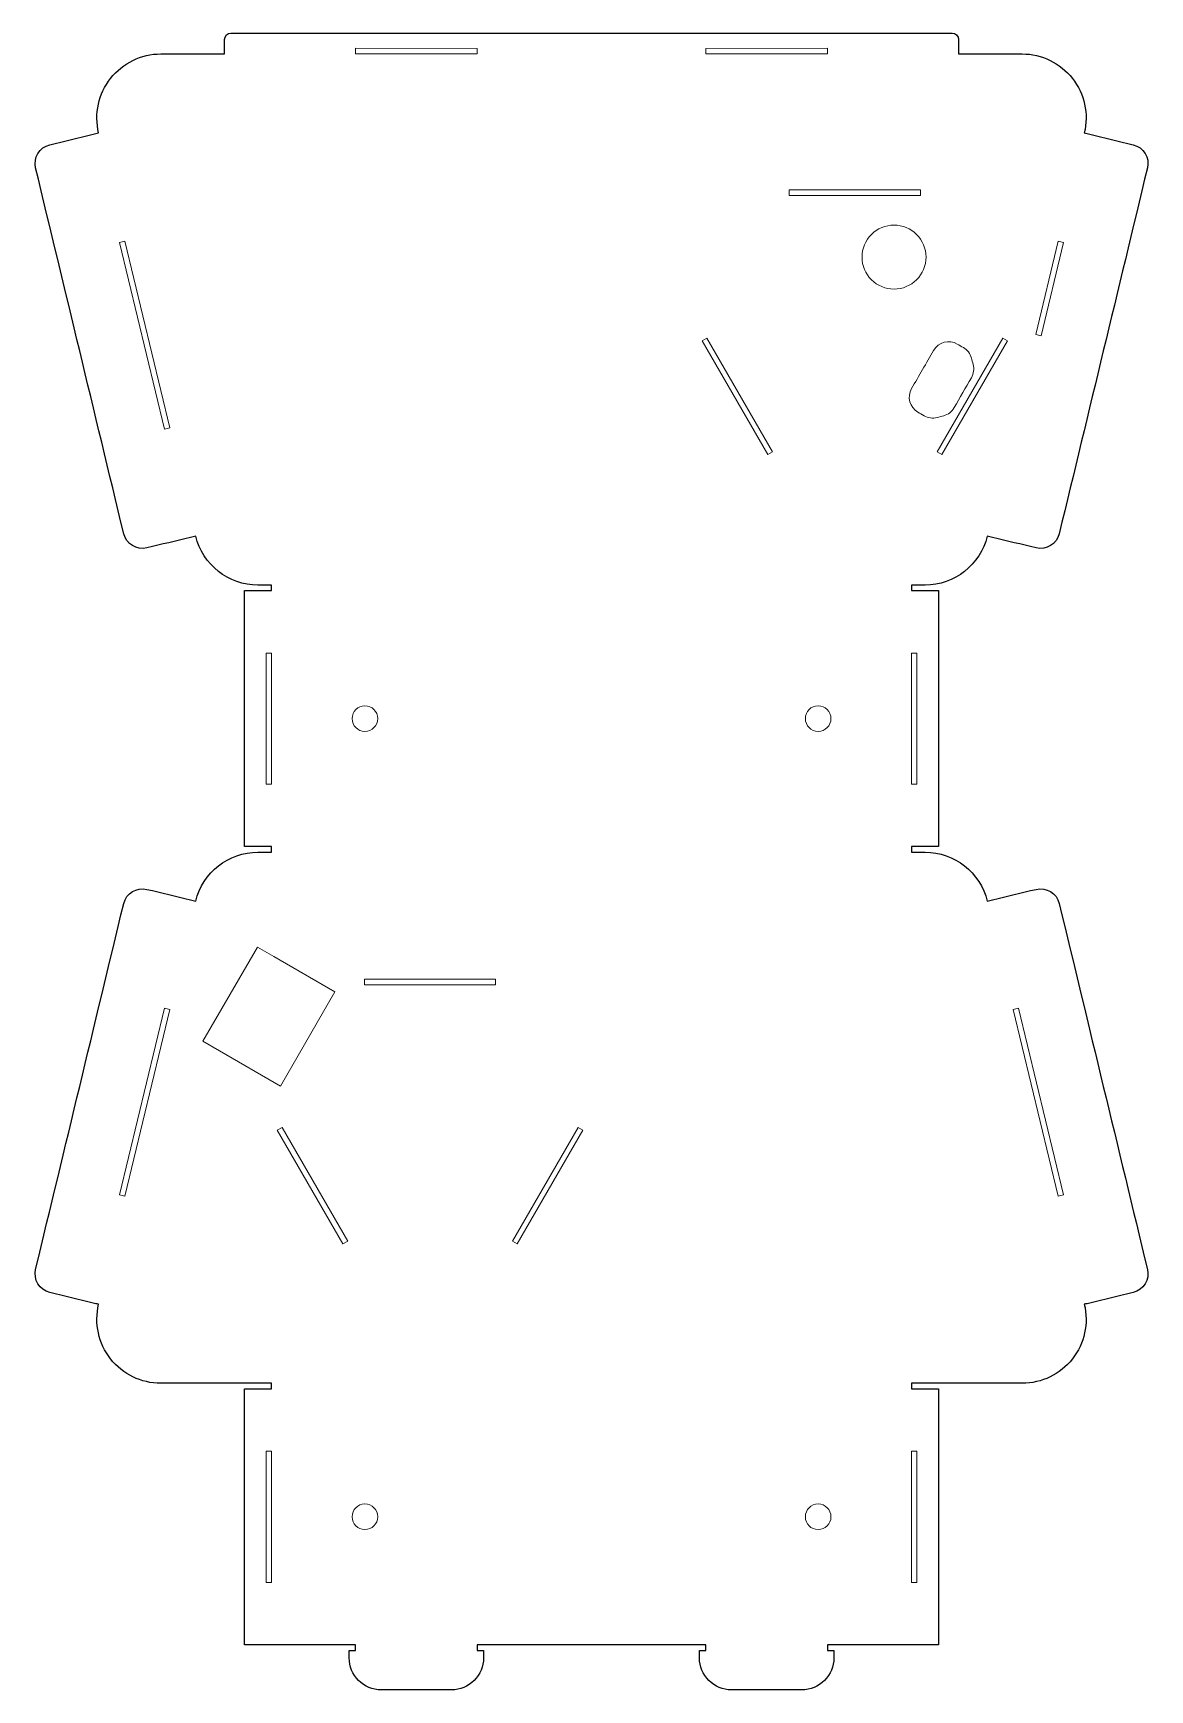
# Model space of a CAD drawing. Header units: millimetres. Extents: x 119 to 294, y 44 to 302.
import ezdxf

# ---------------------------------------------------------------- set-up
doc = ezdxf.new("R2010")
doc.units = ezdxf.units.MM
doc.header["$MEASUREMENT"] = 0
doc.layers.add('Cutting', color=7, linetype='Continuous')

msp = doc.modelspace()

# ---------------------------------------------------------------- hatches: boundary and pattern name
at = {"layer": 'Cutting'}
h = msp.add_hatch(color=0, dxfattribs=at)
edge = h.paths.add_edge_path()
edge.add_spline(control_points=[(152.83, 190.78), (152.84, 190.79), (152.86, 190.8), (152.88, 190.81), (152.88, 190.81), (152.88, 190.81), (152.88, 190.81), (152.86, 190.8), (152.84, 190.79), (152.82, 190.78), (152.82, 190.78), (152.81, 190.77), (152.81, 190.77), (152.81, 190.77), (152.81, 190.77), (152.81, 190.77), (152.81, 190.77), (152.82, 190.77), (152.83, 190.78), (152.83, 190.78), (152.83, 190.78), (152.83, 190.78)], knot_values=[0, 0, 0, 0, 0.142857, 0.142857, 0.142857, 0.285714, 0.285714, 0.285714, 0.428571, 0.428571, 0.428571, 0.571429, 0.571429, 0.571429, 0.714286, 0.714286, 0.714286, 0.857143, 0.857143, 0.857143, 1, 1, 1, 1], degree=3, periodic=0)
at = {"layer": 'Cutting', "true_color": 0x3abfc9}
h = msp.add_hatch(color=133, dxfattribs=at)
edge = h.paths.add_edge_path()
edge.add_spline(control_points=[(259.7, 163.09), (259.69, 163.08), (259.68, 163.07), (259.65, 163.06), (259.65, 163.06), (259.65, 163.06), (259.65, 163.06), (259.67, 163.07), (259.69, 163.08), (259.72, 163.09), (259.72, 163.09), (259.72, 163.1), (259.72, 163.1), (259.72, 163.1), (259.72, 163.1), (259.72, 163.1), (259.72, 163.1), (259.71, 163.1), (259.7, 163.09), (259.7, 163.09), (259.7, 163.09), (259.7, 163.09)], knot_values=[0, 0, 0, 0, 0.142857, 0.142857, 0.142857, 0.285714, 0.285714, 0.285714, 0.428571, 0.428571, 0.428571, 0.571429, 0.571429, 0.571429, 0.714286, 0.714286, 0.714286, 0.857143, 0.857143, 0.857143, 1, 1, 1, 1], degree=3, periodic=0)
h = msp.add_hatch(color=133, dxfattribs=at)
edge = h.paths.add_edge_path()
edge.add_spline(control_points=[(265.81, 152.36), (265.81, 152.36), (265.81, 152.35), (265.81, 152.35), (265.81, 152.36), (265.81, 152.36), (265.81, 152.36), (265.81, 152.36), (265.81, 152.36), (265.81, 152.36)], knot_values=[0, 0, 0, 0, 0.333333, 0.333333, 0.333333, 0.666667, 0.666667, 0.666667, 1, 1, 1, 1], degree=3, periodic=0)

# ---------------------------------------------------------------- linework, layer by layer
at = {"layer": 'Cutting', "color": 0}
msp.add_open_spline([(154.14, 174.44), (149.52, 174.44), (145.5, 171.27), (144.42, 166.78), (144.14, 166.85), (143.86, 166.91), (143.58, 166.98), (141.32, 167.53), (139.05, 168.07), (136.78, 168.62), (135.17, 169.01), (133.55, 168.02), (133.16, 166.41), (128.57, 147.35), (123.98, 128.29), (119.39, 109.24), (119, 107.63), (119.99, 106.01), (121.6, 105.62), (123.87, 105.07), (126.14, 104.53), (128.4, 103.98), (128.68, 103.91), (128.96, 103.85), (129.24, 103.78), (128.52, 100.8), (129.21, 97.66), (131.11, 95.25), (133, 92.84), (135.9, 91.44), (138.96, 91.44), (144.73, 91.44), (150.5, 91.44), (156.27, 91.44), (156.27, 91.15), (156.27, 90.86), (156.27, 90.58), (154.85, 90.58), (153.43, 90.58), (152.01, 90.58), (152.01, 77.24), (152.01, 63.91), (152.01, 50.58), (153.43, 50.58), (154.85, 50.58), (156.27, 50.58), (160.64, 50.58), (165.02, 50.58), (169.4, 50.58), (169.4, 50.29), (169.4, 50), (169.4, 49.71), (169.06, 49.71), (168.73, 49.71), (168.4, 49.71), (168.4, 49.32), (168.4, 48.93), (168.4, 48.54), (168.4, 47.21), (168.92, 45.94), (169.86, 45), (170.8, 44.06), (172.07, 43.54), (173.4, 43.54), (177.06, 43.54), (180.73, 43.54), (184.4, 43.54), (185.72, 43.54), (186.99, 44.06), (187.93, 45), (188.87, 45.94), (189.4, 47.21), (189.4, 48.54), (189.4, 48.93), (189.4, 49.32), (189.4, 49.71), (189.06, 49.71), (188.73, 49.71), (188.4, 49.71), (188.4, 50), (188.4, 50.29), (188.4, 50.58), (200.31, 50.58), (212.22, 50.58), (224.14, 50.58), (224.14, 50.29), (224.14, 50), (224.14, 49.71), (223.8, 49.71), (223.47, 49.71), (223.14, 49.71), (223.14, 49.32), (223.14, 48.93), (223.14, 48.54), (223.14, 47.21), (223.66, 45.94), (224.6, 45), (225.54, 44.06), (226.81, 43.54), (228.14, 43.54), (231.8, 43.54), (235.47, 43.54), (239.14, 43.54), (240.46, 43.54), (241.73, 44.06), (242.67, 45), (243.61, 45.94), (244.14, 47.21), (244.14, 48.54), (244.14, 48.93), (244.14, 49.32), (244.14, 49.71), (243.8, 49.71), (243.47, 49.71), (243.14, 49.71), (243.14, 50), (243.14, 50.29), (243.14, 50.58), (247.51, 50.58), (251.89, 50.58), (256.27, 50.58), (257.68, 50.58), (259.1, 50.58), (260.52, 50.58), (260.52, 63.91), (260.52, 77.24), (260.52, 90.58), (259.1, 90.58), (257.68, 90.58), (256.27, 90.58), (256.27, 90.86), (256.27, 91.15), (256.27, 91.44), (262.03, 91.44), (267.8, 91.44), (273.57, 91.44), (276.63, 91.44), (279.53, 92.84), (281.43, 95.25), (283.32, 97.66), (284.01, 100.8), (283.29, 103.78), (283.57, 103.85), (283.85, 103.91), (284.13, 103.98), (286.4, 104.53), (288.66, 105.07), (290.93, 105.62), (292.54, 106.01), (293.54, 107.63), (293.15, 109.24), (288.56, 128.29), (283.96, 147.35), (279.37, 166.41), (278.98, 168.02), (277.36, 169.01), (275.75, 168.62), (273.48, 168.07), (271.22, 167.53), (268.95, 166.98), (268.67, 166.91), (268.39, 166.85), (268.11, 166.78), (267.03, 171.27), (263.01, 174.44), (258.39, 174.44), (257.68, 174.44), (256.97, 174.44), (256.27, 174.44), (256.27, 174.72), (256.27, 175.01), (256.27, 175.3), (257.68, 175.3), (259.1, 175.3), (260.52, 175.3), (260.52, 188.63), (260.52, 201.96), (260.52, 215.3), (259.1, 215.3), (257.68, 215.3), (256.27, 215.3), (256.27, 215.58), (256.27, 215.87), (256.27, 216.16), (256.97, 216.16), (257.68, 216.16), (258.39, 216.16), (263.01, 216.16), (267.03, 219.32), (268.11, 223.81), (268.39, 223.75), (268.67, 223.68), (268.95, 223.61), (271.22, 223.06), (273.48, 222.52), (275.75, 221.97), (277.36, 221.58), (278.98, 222.57), (279.37, 224.19), (283.96, 243.24), (288.56, 262.3), (293.15, 281.35), (293.54, 282.96), (292.54, 284.58), (290.93, 284.97), (288.66, 285.52), (286.4, 286.06), (284.13, 286.61), (283.85, 286.68), (283.57, 286.75), (283.29, 286.81), (284.01, 289.79), (283.32, 292.94), (281.43, 295.34), (279.53, 297.75), (276.63, 299.16), (273.57, 299.16), (270.26, 299.16), (266.94, 299.16), (263.63, 299.16), (263.63, 299.91), (263.63, 300.66), (263.63, 301.41), (263.63, 301.96), (263.18, 302.41), (262.63, 302.41), (225.05, 302.41), (187.48, 302.41), (149.91, 302.41), (149.35, 302.41), (148.91, 301.96), (148.91, 301.41), (148.91, 300.66), (148.91, 299.91), (148.91, 299.16), (145.59, 299.16), (142.28, 299.16), (138.96, 299.16), (135.9, 299.16), (133, 297.75), (131.11, 295.34), (129.21, 292.94), (128.52, 289.79), (129.24, 286.81), (128.96, 286.75), (128.68, 286.68), (128.4, 286.61), (126.14, 286.06), (123.87, 285.52), (121.6, 284.97), (119.99, 284.58), (119, 282.96), (119.39, 281.35), (123.98, 262.3), (128.57, 243.24), (133.16, 224.19), (133.55, 222.57), (135.17, 221.58), (136.78, 221.97), (139.05, 222.52), (141.32, 223.06), (143.58, 223.61), (143.86, 223.68), (144.14, 223.75), (144.42, 223.81), (145.5, 219.32), (149.52, 216.16), (154.14, 216.16), (154.85, 216.16), (155.56, 216.16), (156.27, 216.16), (156.27, 215.87), (156.27, 215.58), (156.27, 215.3), (154.85, 215.3), (153.43, 215.3), (152.01, 215.3), (152.01, 201.96), (152.01, 188.63), (152.01, 175.3), (153.43, 175.3), (154.85, 175.3), (156.27, 175.3), (156.27, 175.01), (156.27, 174.72), (156.27, 174.44), (155.56, 174.44), (154.85, 174.44), (154.14, 174.44)], degree=3, knots=[0, 0, 0, 0, 0.010417, 0.010417, 0.010417, 0.020833, 0.020833, 0.020833, 0.03125, 0.03125, 0.03125, 0.041667, 0.041667, 0.041667, 0.052083, 0.052083, 0.052083, 0.0625, 0.0625, 0.0625, 0.072917, 0.072917, 0.072917, 0.083333, 0.083333, 0.083333, 0.09375, 0.09375, 0.09375, 0.104167, 0.104167, 0.104167, 0.114583, 0.114583, 0.114583, 0.125, 0.125, 0.125, 0.135417, 0.135417, 0.135417, 0.145833, 0.145833, 0.145833, 0.15625, 0.15625, 0.15625, 0.166667, 0.166667, 0.166667, 0.177083, 0.177083, 0.177083, 0.1875, 0.1875, 0.1875, 0.197917, 0.197917, 0.197917, 0.208333, 0.208333, 0.208333, 0.21875, 0.21875, 0.21875, 0.229167, 0.229167, 0.229167, 0.239583, 0.239583, 0.239583, 0.25, 0.25, 0.25, 0.260417, 0.260417, 0.260417, 0.270833, 0.270833, 0.270833, 0.28125, 0.28125, 0.28125, 0.291667, 0.291667, 0.291667, 0.302083, 0.302083, 0.302083, 0.3125, 0.3125, 0.3125, 0.322917, 0.322917, 0.322917, 0.333333, 0.333333, 0.333333, 0.34375, 0.34375, 0.34375, 0.354167, 0.354167, 0.354167, 0.364583, 0.364583, 0.364583, 0.375, 0.375, 0.375, 0.385417, 0.385417, 0.385417, 0.395833, 0.395833, 0.395833, 0.40625, 0.40625, 0.40625, 0.416667, 0.416667, 0.416667, 0.427083, 0.427083, 0.427083, 0.4375, 0.4375, 0.4375, 0.447917, 0.447917, 0.447917, 0.458333, 0.458333, 0.458333, 0.46875, 0.46875, 0.46875, 0.479167, 0.479167, 0.479167, 0.489583, 0.489583, 0.489583, 0.5, 0.5, 0.5, 0.510417, 0.510417, 0.510417, 0.520833, 0.520833, 0.520833, 0.53125, 0.53125, 0.53125, 0.541667, 0.541667, 0.541667, 0.552083, 0.552083, 0.552083, 0.5625, 0.5625, 0.5625, 0.572917, 0.572917, 0.572917, 0.583333, 0.583333, 0.583333, 0.59375, 0.59375, 0.59375, 0.604167, 0.604167, 0.604167, 0.614583, 0.614583, 0.614583, 0.625, 0.625, 0.625, 0.635417, 0.635417, 0.635417, 0.645833, 0.645833, 0.645833, 0.65625, 0.65625, 0.65625, 0.666667, 0.666667, 0.666667, 0.677083, 0.677083, 0.677083, 0.6875, 0.6875, 0.6875, 0.697917, 0.697917, 0.697917, 0.708333, 0.708333, 0.708333, 0.71875, 0.71875, 0.71875, 0.729167, 0.729167, 0.729167, 0.739583, 0.739583, 0.739583, 0.75, 0.75, 0.75, 0.760417, 0.760417, 0.760417, 0.770833, 0.770833, 0.770833, 0.78125, 0.78125, 0.78125, 0.791667, 0.791667, 0.791667, 0.802083, 0.802083, 0.802083, 0.8125, 0.8125, 0.8125, 0.822917, 0.822917, 0.822917, 0.833333, 0.833333, 0.833333, 0.84375, 0.84375, 0.84375, 0.854167, 0.854167, 0.854167, 0.864583, 0.864583, 0.864583, 0.875, 0.875, 0.875, 0.885417, 0.885417, 0.885417, 0.895833, 0.895833, 0.895833, 0.90625, 0.90625, 0.90625, 0.916667, 0.916667, 0.916667, 0.927083, 0.927083, 0.927083, 0.9375, 0.9375, 0.9375, 0.947917, 0.947917, 0.947917, 0.958333, 0.958333, 0.958333, 0.96875, 0.96875, 0.96875, 0.979167, 0.979167, 0.979167, 0.989583, 0.989583, 0.989583, 1, 1, 1, 1], dxfattribs=at)
at = {"layer": 'Cutting', "color": 0, "lineweight": 9}
for points, knots in [([(169.4, 299.16), (169.4, 299.16), (188.4, 299.16), (188.4, 299.16), (188.4, 299.16), (188.4, 300.02), (188.4, 300.02), (188.4, 300.02), (169.4, 300.04), (169.4, 300.04), (169.4, 300.04), (169.4, 299.16), (169.4, 299.16)], [0, 0, 0, 0, 0.25, 0.25, 0.25, 0.5, 0.5, 0.5, 0.75, 0.75, 0.75, 1, 1, 1, 1]), ([(243.14, 299.16), (243.14, 299.16), (224.14, 299.16), (224.14, 299.16), (224.14, 299.16), (224.13, 300.02), (224.13, 300.02), (224.13, 300.02), (243.13, 300.04), (243.13, 300.04), (243.13, 300.04), (243.14, 299.16), (243.14, 299.16)], [0, 0, 0, 0, 0.25, 0.25, 0.25, 0.5, 0.5, 0.5, 0.75, 0.75, 0.75, 1, 1, 1, 1]), ([(257.67, 277.9), (257.67, 277.9), (237.17, 277.9), (237.17, 277.9), (237.17, 277.9), (237.17, 277.04), (237.17, 277.04), (237.17, 277.04), (257.67, 277.04), (257.67, 277.04), (257.67, 277.04), (257.67, 277.9), (257.67, 277.9)], [0, 0, 0, 0, 0.25, 0.25, 0.25, 0.5, 0.5, 0.5, 0.75, 0.75, 0.75, 1, 1, 1, 1]), ([(253.55, 262.41), (254.88, 262.41), (256.14, 262.94), (257.08, 263.88), (258.02, 264.81), (258.55, 266.08), (258.55, 267.41), (258.55, 268.74), (258.02, 270.01), (257.08, 270.95), (256.14, 271.89), (254.88, 272.41), (253.55, 272.41), (252.22, 272.41), (250.95, 271.89), (250.01, 270.95), (249.07, 270.01), (248.55, 268.74), (248.55, 267.41), (248.55, 266.08), (249.07, 264.81), (250.01, 263.88), (250.95, 262.94), (252.22, 262.41), (253.55, 262.41)], [0, 0, 0, 0, 0.125, 0.125, 0.125, 0.25, 0.25, 0.25, 0.375, 0.375, 0.375, 0.5, 0.5, 0.5, 0.625, 0.625, 0.625, 0.75, 0.75, 0.75, 0.875, 0.875, 0.875, 1, 1, 1, 1]), ([(133.32, 269.9), (133.32, 269.9), (132.48, 269.69), (132.48, 269.69), (132.48, 269.69), (139.51, 240.53), (139.51, 240.53), (139.51, 240.53), (140.34, 240.73), (140.34, 240.73), (140.34, 240.73), (133.32, 269.9), (133.32, 269.9)], [0, 0, 0, 0, 0.25, 0.25, 0.25, 0.5, 0.5, 0.5, 0.75, 0.75, 0.75, 1, 1, 1, 1]), ([(279.22, 269.9), (279.22, 269.9), (280.05, 269.7), (280.05, 269.7), (280.05, 269.7), (276.56, 255.11), (276.56, 255.11), (276.56, 255.11), (275.72, 255.31), (275.72, 255.31), (275.72, 255.31), (279.22, 269.9), (279.22, 269.9)], [0, 0, 0, 0, 0.25, 0.25, 0.25, 0.5, 0.5, 0.5, 0.75, 0.75, 0.75, 1, 1, 1, 1]), ([(223.55, 254.31), (223.55, 254.31), (233.8, 236.55), (233.8, 236.55), (233.8, 236.55), (234.54, 236.98), (234.54, 236.98), (234.54, 236.98), (224.29, 254.74), (224.29, 254.74), (224.29, 254.74), (223.55, 254.31), (223.55, 254.31)], [0, 0, 0, 0, 0.25, 0.25, 0.25, 0.5, 0.5, 0.5, 0.75, 0.75, 0.75, 1, 1, 1, 1]), ([(263.43, 253.83), (262.14, 254.57), (260.49, 254.13), (259.74, 252.84), (258.59, 250.85), (257.44, 248.86), (256.29, 246.86), (255.55, 245.57), (255.99, 243.92), (257.28, 243.18), (257.6, 242.99), (257.92, 242.81), (258.24, 242.62), (258.86, 242.27), (259.59, 242.17), (260.28, 242.35), (260.62, 242.45), (260.97, 242.54), (261.31, 242.63), (262, 242.81), (262.59, 243.27), (262.95, 243.89), (263.85, 245.45), (264.75, 247.01), (265.65, 248.57), (266.01, 249.19), (266.1, 249.92), (265.92, 250.62), (265.83, 250.96), (265.73, 251.3), (265.64, 251.64), (265.46, 252.33), (265.01, 252.92), (264.39, 253.28), (264.07, 253.46), (263.75, 253.64), (263.43, 253.83)], [0, 0, 0, 0, 0.083333, 0.083333, 0.083333, 0.166667, 0.166667, 0.166667, 0.25, 0.25, 0.25, 0.333333, 0.333333, 0.333333, 0.416667, 0.416667, 0.416667, 0.5, 0.5, 0.5, 0.583333, 0.583333, 0.583333, 0.666667, 0.666667, 0.666667, 0.75, 0.75, 0.75, 0.833333, 0.833333, 0.833333, 0.916667, 0.916667, 0.916667, 1, 1, 1, 1]), ([(261.04, 236.55), (261.04, 236.55), (271.29, 254.31), (271.29, 254.31), (271.29, 254.31), (270.54, 254.74), (270.54, 254.74), (270.54, 254.74), (260.29, 236.98), (260.29, 236.98), (260.29, 236.98), (261.04, 236.55), (261.04, 236.55)], [0, 0, 0, 0, 0.25, 0.25, 0.25, 0.5, 0.5, 0.5, 0.75, 0.75, 0.75, 1, 1, 1, 1]), ([(155.41, 205.55), (155.41, 205.55), (155.41, 185.05), (155.41, 185.05), (155.41, 185.05), (156.27, 185.05), (156.27, 185.05), (156.27, 185.05), (156.27, 205.55), (156.27, 205.55), (156.27, 205.55), (155.41, 205.55), (155.41, 205.55)], [0, 0, 0, 0, 0.25, 0.25, 0.25, 0.5, 0.5, 0.5, 0.75, 0.75, 0.75, 1, 1, 1, 1]), ([(257.13, 205.55), (257.13, 205.55), (257.13, 185.05), (257.13, 185.05), (257.13, 185.05), (256.27, 185.05), (256.27, 185.05), (256.27, 185.05), (256.27, 205.55), (256.27, 205.55), (256.27, 205.55), (257.13, 205.55), (257.13, 205.55)], [0, 0, 0, 0, 0.25, 0.25, 0.25, 0.5, 0.5, 0.5, 0.75, 0.75, 0.75, 1, 1, 1, 1]), ([(168.85, 195.3), (168.85, 196.4), (169.74, 197.3), (170.85, 197.3), (171.95, 197.3), (172.85, 196.4), (172.85, 195.3), (172.85, 194.19), (171.95, 193.3), (170.85, 193.3), (169.74, 193.3), (168.85, 194.19), (168.85, 195.3)], [0, 0, 0, 0, 0.25, 0.25, 0.25, 0.5, 0.5, 0.5, 0.75, 0.75, 0.75, 1, 1, 1, 1]), ([(243.69, 195.3), (243.69, 196.4), (242.79, 197.3), (241.69, 197.3), (240.58, 197.3), (239.69, 196.4), (239.69, 195.3), (239.69, 194.19), (240.58, 193.3), (241.69, 193.3), (242.79, 193.3), (243.69, 194.19), (243.69, 195.3)], [0, 0, 0, 0, 0.25, 0.25, 0.25, 0.5, 0.5, 0.5, 0.75, 0.75, 0.75, 1, 1, 1, 1]), ([(154.04, 159.61), (154.04, 159.61), (145.53, 144.89), (145.53, 144.89), (145.53, 144.89), (148.13, 143.4), (148.13, 143.4), (148.13, 143.4), (157.65, 137.89), (157.65, 137.89), (157.65, 137.89), (166.16, 152.61), (166.16, 152.61), (166.16, 152.61), (156.64, 158.11), (156.64, 158.11), (156.64, 158.11), (154.04, 159.61), (154.04, 159.61)], [0, 0, 0, 0, 0.166667, 0.166667, 0.166667, 0.333333, 0.333333, 0.333333, 0.5, 0.5, 0.5, 0.666667, 0.666667, 0.666667, 0.833333, 0.833333, 0.833333, 1, 1, 1, 1]), ([(191.28, 154.58), (191.28, 154.58), (170.78, 154.58), (170.78, 154.58), (170.78, 154.58), (170.78, 153.72), (170.78, 153.72), (170.78, 153.72), (191.28, 153.72), (191.28, 153.72), (191.28, 153.72), (191.28, 154.58), (191.28, 154.58)], [0, 0, 0, 0, 0.25, 0.25, 0.25, 0.5, 0.5, 0.5, 0.75, 0.75, 0.75, 1, 1, 1, 1]), ([(133.32, 120.7), (133.32, 120.7), (132.48, 120.9), (132.48, 120.9), (132.48, 120.9), (139.51, 150.06), (139.51, 150.06), (139.51, 150.06), (140.34, 149.86), (140.34, 149.86), (140.34, 149.86), (133.32, 120.7), (133.32, 120.7)], [0, 0, 0, 0, 0.25, 0.25, 0.25, 0.5, 0.5, 0.5, 0.75, 0.75, 0.75, 1, 1, 1, 1]), ([(279.22, 120.7), (279.22, 120.7), (280.05, 120.9), (280.05, 120.9), (280.05, 120.9), (273.02, 150.06), (273.02, 150.06), (273.02, 150.06), (272.19, 149.86), (272.19, 149.86), (272.19, 149.86), (279.22, 120.7), (279.22, 120.7)], [0, 0, 0, 0, 0.25, 0.25, 0.25, 0.5, 0.5, 0.5, 0.75, 0.75, 0.75, 1, 1, 1, 1]), ([(157.16, 130.99), (157.16, 130.99), (167.41, 113.24), (167.41, 113.24), (167.41, 113.24), (168.16, 113.67), (168.16, 113.67), (168.16, 113.67), (157.91, 131.42), (157.91, 131.42), (157.91, 131.42), (157.16, 130.99), (157.16, 130.99)], [0, 0, 0, 0, 0.25, 0.25, 0.25, 0.5, 0.5, 0.5, 0.75, 0.75, 0.75, 1, 1, 1, 1]), ([(194.65, 113.24), (194.65, 113.24), (204.9, 130.99), (204.9, 130.99), (204.9, 130.99), (204.16, 131.42), (204.16, 131.42), (204.16, 131.42), (193.91, 113.67), (193.91, 113.67), (193.91, 113.67), (194.65, 113.24), (194.65, 113.24)], [0, 0, 0, 0, 0.25, 0.25, 0.25, 0.5, 0.5, 0.5, 0.75, 0.75, 0.75, 1, 1, 1, 1]), ([(155.41, 80.83), (155.41, 80.83), (155.41, 60.33), (155.41, 60.33), (155.41, 60.33), (156.27, 60.33), (156.27, 60.33), (156.27, 60.33), (156.27, 80.83), (156.27, 80.83), (156.27, 80.83), (155.41, 80.83), (155.41, 80.83)], [0, 0, 0, 0, 0.25, 0.25, 0.25, 0.5, 0.5, 0.5, 0.75, 0.75, 0.75, 1, 1, 1, 1]), ([(257.13, 80.83), (257.13, 80.83), (257.13, 60.33), (257.13, 60.33), (257.13, 60.33), (256.27, 60.33), (256.27, 60.33), (256.27, 60.33), (256.27, 80.83), (256.27, 80.83), (256.27, 80.83), (257.13, 80.83), (257.13, 80.83)], [0, 0, 0, 0, 0.25, 0.25, 0.25, 0.5, 0.5, 0.5, 0.75, 0.75, 0.75, 1, 1, 1, 1]), ([(168.85, 70.58), (168.85, 71.68), (169.74, 72.58), (170.85, 72.58), (171.95, 72.58), (172.85, 71.68), (172.85, 70.58), (172.85, 69.47), (171.95, 68.58), (170.85, 68.58), (169.74, 68.58), (168.85, 69.47), (168.85, 70.58)], [0, 0, 0, 0, 0.25, 0.25, 0.25, 0.5, 0.5, 0.5, 0.75, 0.75, 0.75, 1, 1, 1, 1]), ([(243.69, 70.58), (243.69, 71.68), (242.79, 72.58), (241.69, 72.58), (240.58, 72.58), (239.69, 71.68), (239.69, 70.58), (239.69, 69.47), (240.58, 68.58), (241.69, 68.58), (242.79, 68.58), (243.69, 69.47), (243.69, 70.58)], [0, 0, 0, 0, 0.25, 0.25, 0.25, 0.5, 0.5, 0.5, 0.75, 0.75, 0.75, 1, 1, 1, 1])]:
    msp.add_open_spline(points, degree=3, knots=knots, dxfattribs=at)

doc.saveas('drawing.dxf')
